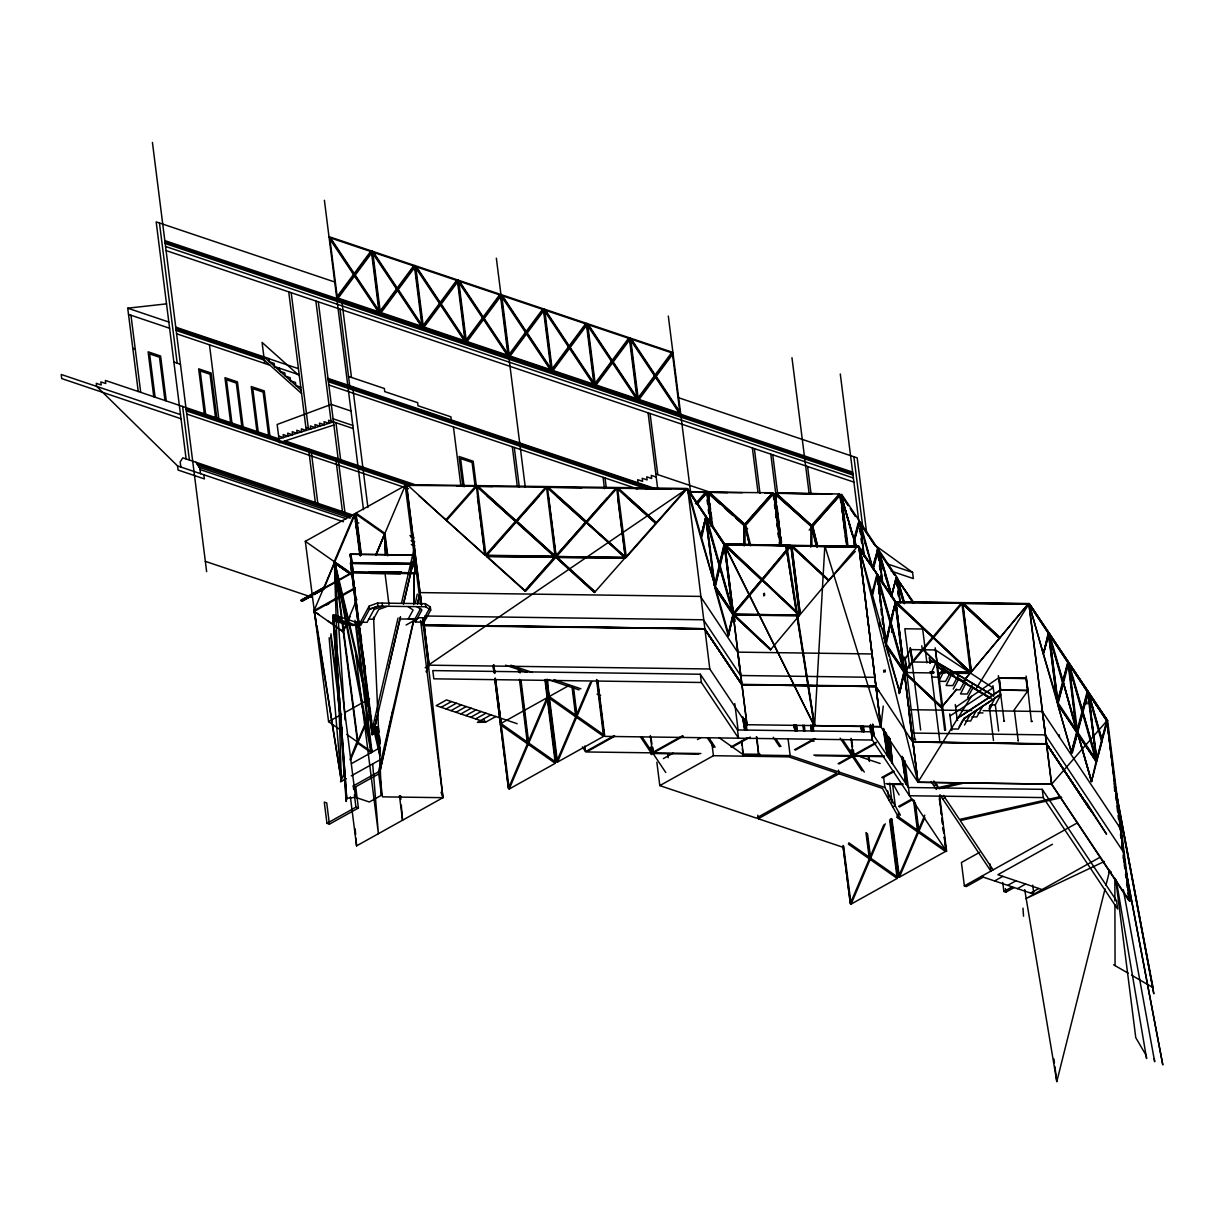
<?xml version="1.0" encoding="UTF-8"?>
<svg xmlns="http://www.w3.org/2000/svg" width="1224" height="1224" viewBox="0 0 1224 1224"><rect width="100%" height="100%" fill="white"/><g stroke="black" fill="none" stroke-linecap="round" stroke-linejoin="round"><path stroke-width="1.5" d="M414.186 603.279L414.263 572.679M414.278 566.942L414.324 547.832L401.472 603.279M1127.885 893.015L1128.834 900.589L1051.538 784.14L917.939 782.212L895.356 601.734L859.034 546.715L880.898 726.872L859.003 546.669L858.116 546.302L895.846 601.902L917.893 782.32L1051.661 784.14L1106.986 720.737L1028.956 603.876L895.846 601.902M413.727 604.641L414.064 572.449M414.125 566.758L414.324 547.832M858.101 546.638L859.156 547.878L858.146 545.965L859.156 547.878L858.177 546.011L859.08 547.25L724.379 544.236L746.961 724.715L814.603 725.618L786.772 545.353L724.409 544.19M881.02 726.857L814.633 725.618L824.838 545.873L858.789 546.348L880.852 726.811M880.898 726.872L883.254 706.064M891.638 632.334L892.066 628.539M894.637 605.865L895.065 602.07L876.919 575.02M392.904 709.966L379.945 771.61L414.186 618.686M415.288 603.478L417.246 594.145M400.539 616.85L373.198 733.926L350.217 554.197L372.325 734.125L373.198 733.926L377.359 715.443M410.162 569.42L411.815 562.015M417.537 603.769L420.031 592.584L700.465 596.409L737.628 652.132L740.581 675.51L874.364 677.331M398.045 618.059L372.769 727.117L373.55 733.298M403.538 603.922L415.104 554.013L403.446 604.09M350.844 623.353L347.616 625.143L333.173 620.277L346.163 801.475L345.78 798.385L355.541 797.344L369.327 801.995L381.429 795.248L378.476 771.87L414.033 618.457M417.461 603.677L420.031 592.584L421.393 603.371M700.679 537.183L706.064 516.543L687.352 489.661L700.679 537.183L706.064 516.543M714.877 585.363L701.582 537.902L706.294 517.446L714.877 585.363L700.924 538.055L705.636 517.599L706.615 517.37L724.639 544.405L719.253 565.044L705.942 517.523M714.464 585.883L719.177 565.427L705.881 517.966L714.464 585.883L705.636 517.599M719.253 565.044L723.981 544.558L687.23 488.468L406.552 484.643L421.607 604.962M714.694 586.786L720.079 566.146L715.351 586.633L733.39 613.668L715.351 586.633M733.467 613.224L719.498 565.916L724.883 545.307L733.36 613.561L724.96 545.338L761.665 579.717L733.36 613.561M715.122 585.73L719.834 565.274L706.615 517.37M733.39 613.668L720.171 565.763L724.883 545.307M728.112 635.134L732.839 614.647L714.801 587.612L733.497 614.494L728.112 635.134L714.801 587.612M872.329 593.686L873.186 589.968M871.656 594.68L877.042 574.041L858.33 547.159L860.457 550.341M885.855 642.845L872.559 595.399L877.271 574.943L885.855 642.845L883.651 637.52M879.934 586.418L890.154 622.909L885.442 643.365L890.812 622.771L876.858 575.464L878.909 582.762M890.674 620.675L895.631 601.902L877.593 574.867L876.614 575.096M887.385 636.832L889.97 625.648M890.904 621.547L893.918 608.527M890.246 622.542L895.631 601.902M886.727 645.859L904.368 671.165L895.937 602.835L932.627 637.23L904.352 671.058L886.344 644.13L890.399 623.781M891.057 623.643L904.368 671.165L891.149 623.261L895.203 602.958M899.089 692.631L903.817 672.144L885.778 645.094L904.475 671.991L899.762 692.478L889.879 659.721M373.198 733.926L377.528 715.382M388.329 669.008L400.416 617.08M955.883 706.248L955.944 707.059L998.218 678.157M957.336 717.754L957.489 718.442M1024.702 889.664L1056.802 1081.588L1105.058 888.899M1105.991 885.197L1109.709 870.371M858.192 523.015L853.862 539.631L840.98 494.481L847.574 547.388M841.638 494.328L859.37 520.904L854.23 540.916L859.722 522.22L864.037 556.369M872.804 568.762L877.945 548.75L860.212 522.174L859.064 522.373M873.477 568.625L878.296 550.066L882.55 583.756M878.786 550.02L891.684 595.17L896.519 576.596L878.786 550.02L877.639 550.219M896.519 576.596L891.378 596.608L896.213 578.065M895.356 601.734L1029.139 603.554L1048.891 632.946L1043.72 652.774L1048.234 633.083L1030.348 606.293M1043.307 653.784L1049.136 633.818L1057.72 701.796L1043.307 653.784L1048.463 633.971L1049.458 633.787L1068.384 662.169L1062.554 682.151L1067.726 662.322L1049.84 635.516M1057.306 702.316L1048.723 634.338L1063.136 682.349L1057.306 702.316L1062.463 682.502L1048.8 633.94M1068.215 663.561L1082.628 711.588L1077.472 731.401L1076.477 731.585L1057.551 703.203L1063.381 683.221L1077.135 731.432M1063.274 681.217L1067.971 663.194L1068.95 663.01L1087.891 691.392L1082.062 711.374L1087.218 691.545L1068.292 663.163L1081.97 711.725L1076.799 731.554M1095.587 755.116L1088.381 692.646L1102.12 740.811L1096.964 760.624L1095.97 760.808L1077.043 732.426L1082.873 712.444L1096.643 760.655L1058.209 703.05L1063.381 683.221M1077.212 731.034L1063.472 682.854L1068.629 663.041L1076.554 731.172M1071.413 752.24L1076.584 732.396L1057.643 704.029L1077.242 732.258L1071.413 752.24L1057.643 704.029M1095.97 760.808L1082.307 712.246L1088.121 692.279L1096.719 760.257L1087.463 692.417M1072.316 752.944L1077.487 733.13L1071.658 753.097L1029.292 604.717L1043.062 652.928M1082.873 712.444L1077.701 732.273L1076.584 732.396M1096.719 760.257L1082.965 712.093L1088.121 692.279M1078.191 734.828L1096.077 761.634L1091.579 781.31L1096.735 761.481L1077.151 733.253M1096.306 760.777L1101.462 740.964L1087.784 692.386L1107.383 720.615L1101.554 740.612L1106.726 720.768L1087.784 692.386M1096.306 761.649L1107.613 720.63L1130.226 901.063M992.205 704.779L989.558 709.629L989.635 705.774M1031.388 721.456L1032.306 721.364L1031.388 721.456L1028.022 691.116M944.699 730.376L936.329 662.016L931.296 672.756M950.375 715.734L992.97 687.873L935.442 649.944L937.049 662.643L993.766 696.012M325.462 585.041L334.382 562.841L347.754 572.082M375.998 555.436L384.535 534.215L355.664 513.942L360.912 555.482M376.059 554.732L384.535 534.215L387.197 554.87M350.339 760.318L357.637 743.182L334.228 561.632L354.532 513.881L305.327 541.329L328.583 721.655L342.276 731.279M352.94 575.77L334.382 562.841L314.078 610.592L341.389 781.371L338.589 693.962M360.361 555.62L355.021 514.294L334.749 562L342.016 618.349M350.095 616.544L343.087 631.722L346.713 623.2M348.151 619.788L356.857 599.316M375.845 554.656L384.535 534.215L385.912 555.13M387.809 555.91L384.902 533.358L405.205 485.607L356 513.07L361.325 554.396M344.617 772.222L340.517 781.861L346.315 778.632M350.095 759.339L356.628 742.647M370.535 711.266L357.485 741.958L346.836 734.476M356.108 621.761L372.004 752.163L357.989 742.325L370.306 713.363M426.289 671.058L428.461 665.948L422.647 620.859M426.212 672.007L429.134 665.122L423.259 618.12M494.787 679.32L508.45 788.424L527.437 743.779L519.481 679.351M544.971 679.963L555.283 763.317L509.199 789.036L528.217 744.314L520.246 679.901M545.705 680.544L555.788 762.017L528.753 743.044L547.755 698.384L545.399 679.442M546.608 680.789L556.752 761.481L575.739 716.82L571.99 686.511M590.182 682.87L576.29 715.55L549.224 696.533L568.976 685.517M596.562 679.534L603.585 736.374L557.501 762.093L576.519 717.371L572.771 687.047M597.297 680.116L604.09 735.073L577.07 716.086L591.666 681.737M843.091 847.161L850.359 903.511L869.346 858.865L865.949 832.565M883.789 824.899L869.881 857.58L848.829 842.801M889.68 820.187L897.192 878.419L851.093 904.123L870.111 859.401L866.73 833.116M890.368 819.086L897.697 877.103L870.662 858.131L885.273 823.783M891.393 820.218L898.661 876.568L917.648 831.922L913.532 799.976M924.778 815.153L918.184 830.637L897.131 815.857M945.005 847.712L945.494 851.46L899.395 877.18L918.428 832.458L914.297 800.527M945.999 850.16L944.301 837.017L945.999 850.16L918.964 831.188L924.809 817.448M1106.863 720.997L1029.139 603.554L1107.613 720.63L1029.965 604.564M936.253 662.215L922.835 649.485M742.111 684.354L742.218 683.65M971.428 696.288L917.939 782.212L880.683 726.551L824.838 545.873M351.625 563.04L350.737 563.239L414.645 563.897L415.594 573.597L413.712 556.476M351.946 562.749L350.936 554.181L413.085 555.038L350.89 554.288L351.946 562.749L414.156 563.484L352.007 562.642M352.053 563.56L353.124 572.021L415.318 572.756L414.248 564.31L352.053 563.56L353.124 572.021M351.9 572.526L352.787 572.327M353.231 572.847L415.364 573.689M407.454 485.377L475.753 485.989L456.659 486.05M369.158 606.11L360.392 622.236L360.774 625.326L369.541 609.2L369.158 606.11L377.558 603.034L425.355 603.692L430.312 606.936L430.71 610.042L426.472 617.829L419.159 617.737L406.108 625.005M374.116 609.368L367.078 622.327L362.09 622.266M373.504 619.069L378.69 609.521L387.09 606.446M418.822 495.598L445.811 519.879L407.623 485.071M446.5 520.491L484.826 554.946L446.5 520.491L476.243 486.953M477.131 486.968L515.457 521.424L487.06 495.904M545.751 487.274L477.62 486.341L492.767 486.54M420.704 608.42L414.982 618.946L415.38 622.037L422.066 622.129L430.312 606.936M415.38 622.037L421.913 610.011L416.94 606.767M878.801 690.872L875.726 686.496L741.866 684.721L704.55 628.754L422.418 624.898L426.472 617.829M477.299 486.662L485.897 554.64M486.372 555.604L516.314 521.73L554.503 556.538L486.372 555.604L516.314 521.73M486.479 556.43L554.778 557.042L524.836 590.917L486.479 556.43L554.61 557.348M488.988 496.562L515.993 520.827L477.788 486.02M516.666 521.439L546.577 487.596L554.992 555.895L516.666 521.439L538.973 496.301M547.296 487.932L585.791 522.067L555.895 555.91L548.49 497.372M615.917 488.223L547.801 487.29L581.859 487.764M524.836 590.917L554.778 557.042M525.693 591.207L555.268 558.006M554.992 555.895L516.849 521.133M555.895 555.91L585.791 522.067M556.538 556.553L624.668 557.486L556.538 556.553L586.48 522.679L624.852 557.165M556.645 557.379L624.944 557.991L556.645 557.379L595.017 591.865L624.944 557.991M559.154 497.51L586.158 521.791L616.1 487.917M586.48 522.679L624.668 557.486M586.847 522.403L625.173 556.859L586.847 522.403L616.743 488.56L625.342 556.538M617.462 488.881L655.789 523.337L627.407 497.816M617.967 488.254L686.098 489.187M564.601 626.734L423.565 625.495L704.764 628.952L741.821 684.736L875.634 686.557M595.017 591.865L556.813 557.073M617.646 488.575L626.229 556.553M629.335 498.474L656.324 522.74L618.135 487.932M688.944 491.62L705.835 491.849L688.775 491.941M711.067 526.504L706.814 492.813L697.787 503.125M712.001 524.974L708.145 492.844L744.008 525.096L744.1 545.965M708.711 492.201L772.681 492.767L744.636 524.515L708.711 492.201L742.494 492.675M725.251 544.986L790.337 545.522L762.001 579.426L725.251 544.986L790.169 545.843M743.932 544.359L744.008 525.096M744.636 524.515L772.681 492.767M749.394 544.741L745.049 526.014L749.547 544.451M780.285 546.134L773.66 493.731L774.195 499.667M781.218 544.603L775.006 493.746L810.869 525.999L810.793 547.159M839.542 493.67L811.497 525.417L775.572 493.119L839.358 493.991M733.987 614.249L798.92 615.106L733.987 614.249L762.338 580.344L799.088 614.785M734.094 615.075L799.196 615.611L734.094 615.075L770.86 649.5L734.262 614.754M762.001 579.426L790.337 545.522M762.338 580.344L798.92 615.106M762.674 580.054L799.379 614.433L762.674 580.054L790.964 546.21L799.547 614.111M790.964 546.21L799.379 614.433M791.683 546.547L828.556 580.604L791.683 546.547L800.266 614.448L791.867 546.225M792.142 545.873L828.908 580.314L792.142 545.873L859.08 547.25L825.603 546.317M810.869 525.999L774.838 494.068M811.497 525.417L775.741 492.798M809.186 530.099L811.894 526.917L816.852 547.204M817.601 546.684L812.522 526.335L840.521 494.649L846.993 545.858M812.522 526.335L840.521 494.649M770.508 649.806L733.819 615.427L770.508 649.806L857.075 546.73M896.228 602.483L961.314 603.049L896.228 602.483L932.979 636.924L961.314 603.049M905.255 659.201L910.365 649.806M905.148 671.425L933.3 637.857L970.051 672.313L950.788 672.359M905.071 672.557L941.837 707.013L905.071 672.557L933.713 672.955M880.745 726.551L814.633 725.618M932.627 637.23L895.769 603.141M932.979 636.924L896.396 602.162M933.3 637.857L969.882 672.619M933.652 637.551L970.341 671.961L933.652 637.551L961.942 603.738L970.341 671.961M962.661 604.059L999.518 638.132L971.229 671.961L962.661 604.059L999.35 638.454M963.12 603.386L1028.191 603.952L999.87 637.842L963.12 603.386L1028.022 604.274M943.842 667.126L938.38 677.178L931.694 677.086M951.048 671.349L945.586 681.386L938.9 681.294L944.255 670.4M1106.465 833.957L1046.642 744.1L912.798 742.019L1046.627 743.733L1089.299 808.467M913.089 741.851L909.294 737.016M920.647 729.994L910.228 647.741L912.569 662.597M958.254 675.556L952.792 685.608L946.106 685.517L951.461 674.654M953.236 689.112L958.683 678.907M965.461 679.779L959.999 689.816L957.336 689.785M963.869 680.743L970.158 673.139L949.166 672.848M971.229 671.961L999.518 638.132M972.667 683.986L967.205 694.039L960.519 693.947L965.889 683.145M999.87 637.842L1028.191 603.952M967.649 697.542L973.111 687.49M951.905 728.464L951.706 728.54M957.03 718.335L1000.176 690.122L998.356 675.694M957.107 718.962L955.271 704.519M959.172 726.781L962.798 720.094M951.844 730.422L951.66 728.968L958.346 729.06L963.671 719.253M964.512 725.036L969.836 715.229M976.002 711.19L970.663 720.997L965.659 720.936M982.168 707.166L976.829 716.973L971.825 716.897M989.16 708.91L994.5 699.103M1000.13 690.948L1000.574 694.452M998.631 731.049L995.326 704.871L1000.651 695.064L1000.054 690.321M993.475 740.551L989.757 710.042M912.859 741.912L1046.673 744.054L1089.314 808.666M369.633 572.587L384.657 572.832M370.26 573.429L383.892 573.765M385.988 572.863L401.013 573.107M386.616 573.704L400.309 573.934M976.415 688.194L1028.956 603.876L1051.661 784.14L1129.599 900.971L1106.94 720.752L1115.232 789.648L1153.819 993.811L1114.605 783.268L1114.62 790.872M1018.093 740.903L1018.322 740.489M1014.421 709.568L1027.946 690.718L1026.217 677.928M336.784 298.472L371.974 251.119L422.77 327.42L457.96 280.051L508.756 356.368L543.93 308.999L594.742 385.315L629.916 337.946L680.728 414.263M379.777 312.946L414.967 265.577L465.763 341.894L500.953 294.525L551.749 370.841L586.923 323.473L637.735 399.789L672.909 352.42L328.981 236.645L379.777 312.946L371.974 251.119M936.039 662.291L912.492 661.97M923.08 649.714L936.238 662.475M912.92 661.985L912.048 662.169M733.543 613.239L761.665 579.717M742.081 684.415L704.642 629.059M942.006 706.692L956.694 689.188M964.038 680.422L970.158 673.139M941.837 707.013L956.525 689.495M445.811 519.879L475.753 485.989M485.714 554.962L515.625 521.118M515.993 520.827L545.919 486.953M586.158 521.791L607.242 498.015M626.061 556.874L655.972 523.031M656.324 522.74L686.266 488.866M912.477 741.606L875.68 686.19L741.897 684.369L704.55 628.754L424.453 625.127L423.213 617.753L429.119 665.168L709.798 668.993L746.961 724.715L724.424 544.512L814.189 725.618L785.839 545.353L724.761 544.252M625.739 557.914L687.062 488.789L724.226 544.512M695.416 503.722L705.835 491.849M696.701 504.227L706.814 492.813M773.66 493.731L745.661 525.433L750.74 545.782M828.908 580.314L855.301 551.381M910.886 650.036L910.886 649.225L912.4 662.719M1000.253 694.238L963.793 719.039M687.062 488.789L428.645 664.953M957.596 718.259L999.916 690.581M963.716 718.549L1000.329 694.849M1046.673 744.054L1042.358 711.496L983.117 710.685M301.043 600.448L324.727 587.245M351.793 573.169L325.752 587.704M355.082 587.719L314.078 610.592L316.343 622.006M343.087 631.722L314.185 611.419L355.19 588.545M326.15 605.176L329.44 603.356M359.198 625.311L358.066 625.938L357.668 622.848L352.833 625.541L333.464 619.023L333.066 615.932L341.878 618.9M328.583 721.655L341.695 714.342M344.984 712.506L369.587 698.782M425.172 667.769L428.461 665.948M441.13 707.319L451.442 701.566M446.056 708.971L456.368 703.234M351.441 763.638L379.914 747.757M450.998 710.639L461.295 704.886M455.925 712.292L466.222 706.554M460.851 713.959L471.163 708.206M351.227 775.894L380.756 759.416M465.778 715.612L476.09 709.874M470.72 717.279L481.017 711.527M353.705 789.48L353.262 785.946L378.476 771.87M475.646 718.932L485.959 713.194M353.262 785.946L355.725 786.772L379.547 773.476L382.5 796.855L442.966 797.681L423.198 617.86M490.885 714.847L477.437 722.344L485.515 722.252L495.812 716.514M500.907 723.491L547.006 697.772L527.988 742.494L500.907 723.491L495.292 678.019M358.403 808.008L329.424 824.165L326.732 802.944L324.268 802.102L326.961 823.339L355.939 807.167L358.403 808.008L355.725 786.772M350.385 796.87L356.567 845.876L442.966 797.681L420.582 620.522M582.379 746.885L585.546 751.628L613.867 735.838M614.846 736.159L586.541 751.964L651.107 752.837L650.388 747.176M641.881 736.71L652.438 752.546L682.411 735.808M652.713 747.206L653.432 752.867L683.405 736.144M663.362 758.605L673.108 753.173M697.481 739.571L700.74 737.766M659.812 785.609L713.439 755.698L788.761 756.86L836.956 773.078L756.294 818.091L659.812 785.609L656.86 762.231M730.988 746.946L747.635 737.659M731.967 747.283L750.297 737.062M794.544 749.715L814.526 738.562M795.524 750.052L815.521 738.898M838.103 763.638L851.43 756.202L815.352 755.713M842.556 739.449L853.113 755.269L876.415 742.264M839.098 763.975L852.424 756.539L851.95 752.76M853.373 749.945L854.092 755.606L875.741 743.534M757.809 815.153L758.253 818.749L838.93 773.752L882.397 788.378L899.043 818.122M881.678 777.561L893.336 771.059M882.672 777.898L894.331 771.395M898.6 806.356L911.926 798.92M899.349 807.044L912.523 799.685M979.644 852.348L961.421 862.522L964.374 885.901L966.348 886.559L983.255 877.134M964.374 885.901L1077.548 822.758M1052.441 844.269L997.881 874.701L1042.098 889.588M994.592 880.943L1002.808 876.369M1007.75 885.365L1015.951 880.79M1002.762 882.504L1003.894 891.485L1012.187 886.865M1003.894 891.485L1005.868 892.158L1014.161 887.538M1017.45 888.639L1025.651 884.049M1030.593 893.061L1038.809 888.486M1100.376 857.075L1025.834 898.661L1104.415 861.451M369.541 609.2L377.941 606.125L425.738 606.783L430.71 610.042M369.495 609.292L378.139 606.125M374.07 609.46L382.714 606.293M937.936 666.575L936.559 662.306M333.892 425.003L279.47 442.721L277.16 424.468L331.276 404.394L351.013 411.034M333.494 421.913L278.98 438.896L105.371 380.45L105.769 383.54L100.827 381.888L101.225 384.979L96.283 383.311L96.681 386.401L177.556 465.931L343.409 521.761M854.933 545.69L854.383 540.014L840.857 495.077L848.064 520.322M872.299 568.013L859.432 522.923L861.497 530.145M854.383 540.014L854.291 545.827M877.945 548.75L872.437 567.477L860.212 522.174M879.184 560.133L878.679 550.616L891.546 595.706L884.692 574.209M877.042 574.041L862.583 553.523M896.779 578.309L914.053 602.881M897.529 586.112L897.253 578.462L904.459 603.707M1063.472 682.854L1076.477 731.585M933.728 785.426L936.391 784.829M960.381 782.61L938.242 787.613L933.79 780.927M938.992 788.73L964.803 782.886M942.511 798.614L945.173 798.017M1060.933 796.518L959.494 819.468L943.444 795.416M1061.682 797.62L960.243 820.585L993.108 869.866M1086.331 802.347L1106.511 834.263M891.638 799.532L888.869 799.93L887.737 790.949M892.571 806.57L895.341 806.157L892.617 784.584M138.251 391.512L127.724 308.188L166.525 303.858M929.444 657.487L930.194 662.903M368.531 619.222L374.116 619.191M400.126 619.038L414.982 618.946L408.311 618.839L413.115 609.996L408.158 606.737M634.996 488.483L670.951 488.973M765 492.981L772.512 493.073M775.572 493.119L831.861 493.884M688.699 492.14L706.126 492.385M727.591 492.675L708.451 492.415L709.4 499.958M764.878 493.18L773.017 493.287L773.736 498.948M816.806 493.884L775.343 493.318L776.536 502.758M839.19 494.19L840.857 501.748M486.54 555.283L554.671 556.216M415.823 573.184L352.267 572.312L301.272 600.693L312.151 594.619M424.896 615.993L703.418 619.788L740.581 675.51M910.931 649.607L934.555 649.929M737.628 652.132L871.411 653.953M937.477 666.101L937.247 667.019L989.834 698.001M929.965 671.762L933.79 671.808M941.424 671.915L945.234 671.976M950.971 672.053L970.051 672.313M941.241 672.236L945.066 672.282M930.072 672.588L933.881 672.634M939.619 672.71L943.429 672.772M939.435 673.032L945.173 673.108M948.983 673.169L969.989 673.445M999.059 677.759L1025.941 678.127M700.342 674.24L432.776 670.584L433.832 678.83L701.383 682.487L738.546 738.21L737.506 729.963L700.342 674.24L701.383 682.487M1025.987 678.54L998.968 678.188L998.998 677.346L1000.696 690.734M1000.62 690.122L1027.502 690.489L1000.696 689.969L999.166 677.897L1025.972 678.417M987.646 702.913L988.38 702.423M990.308 704.81L995.326 704.871M981.48 706.937L982.214 706.462M908.575 709.675L971.642 710.532M975.314 710.976L976.048 710.486M977.991 712.873L982.994 712.934M969.148 715L969.882 714.525M956.831 720.385L957.734 720.401M1003.634 721.028L1004.521 721.043M737.506 729.963L871.289 731.784L908.468 787.506L909.509 795.753L1043.276 797.574L1117.634 909.019L1116.579 900.772L1042.236 789.327L908.468 787.506M939.604 795.753L946.672 851.476L872.329 740.03L604.778 736.374L597.74 680.728M912.798 742.019L915.751 741.958M653.432 752.867L700.908 753.525M743.106 754.091L760.196 754.321M813.792 755.055L851.782 755.575L851.062 749.914M854.092 755.606L884.478 756.019M652.361 747.833L653.081 753.51L698.659 754.122M742.769 754.734L759.859 754.963M853.036 750.572L853.755 756.233L884.141 756.662M885.977 783.651L903.067 783.88M887.522 784.309L902.731 784.508M858.789 546.348L724.379 544.236L849.257 546.868M900.39 815.184L884.906 787.491L790.169 755.606L743.58 754.887L718.886 737.537M368.883 571.96L401.594 572.511M368.761 572.174L401.487 572.71M875.696 686.557L741.943 684.675L704.55 628.754L564.386 626.734M378.43 727.469L372.769 727.117L378.124 728.923M334.703 281.994L156.167 221.881L186.109 458.939M678.647 397.769L857.183 457.868L866.592 532.379M164.827 240.593L852.7 472.143M165.011 242.061L852.883 473.612M165.194 243.53L853.067 475.08M165.561 246.468L853.434 478.018M166.082 250.583L853.954 482.134M655.819 473.963L711.374 492.66M656.202 477.054L651.275 475.402L651.673 478.492L646.731 476.825L647.129 479.915L642.202 478.263L642.585 481.353L637.658 479.686L638.041 482.776M348.534 376.441L384.367 388.513L384.749 391.603L417.629 402.665L418.011 405.756L450.891 416.818L451.289 419.909M127.724 308.188L168.82 322.034M887.645 564.004L912.569 572.388L913.349 578.569L891.225 571.134M175.766 327.175L268.821 358.494L269.249 361.799L274.176 363.452L274.589 366.756M328.001 378.415L655.972 488.82M268.852 358.709L298.442 368.669M175.858 327.986L264.002 357.668M328.108 379.241L654.503 489.11M175.965 328.812L264.109 358.479M328.216 380.067L651.015 488.728M128.505 314.415L169.6 328.246M176.18 330.465L264.308 360.131L301.578 393.516M328.415 381.72L647.634 489.172M274.558 366.542L299.222 374.85M176.593 333.769L269.969 365.196M328.843 385.009L637.322 488.85M300.783 387.212L295.856 385.56L295.458 382.469L290.532 380.802L290.134 377.711L285.207 376.059L284.825 372.953L279.883 371.3L279.5 368.21M132.773 348.228L135.237 349.054M173.869 362.059L180.448 364.278M333.112 418.822L352.833 425.462M353.216 428.553L328.567 420.245L328.95 423.32M328.935 423.336L324.023 421.683L324.421 424.774L319.479 423.122L319.877 426.212L314.95 424.544L315.333 427.635L310.406 425.983L310.789 429.073L305.862 427.406M278.613 436.004L283.555 437.657L283.157 434.566L288.084 436.234L287.701 433.143L292.628 434.795L292.245 431.705L297.172 433.373L296.774 430.282L301.716 431.934L301.318 428.844L306.26 430.496L288.742 291.878M285.008 440.915L416.359 485.132M186.125 409.183L411.509 485.056M186.323 410.805L408.127 485.469M186.737 414.049L408.541 488.713M180.509 414.63L61.2 374.468L61.72 378.583L181.03 418.746M356.429 516.283L182.82 457.837L180.188 461.876L180.831 467.033M197.003 463.896L351.625 515.947M409.964 535.577L413.59 536.801M197.783 465.135L351.135 516.758M410.606 536.785L414.217 537.994M199.13 467.277L350.263 518.15M200.048 469.557L346.224 518.762M355.251 521.807L358.862 523.015M411.065 540.595L414.676 541.804M411.325 544.619L414.951 545.843M810.441 740.046L814.021 741.254M860.503 756.891L880.163 763.516M323.993 588.025L313.115 594.084M205.341 561.357L312.151 597.312M510.852 665.213L532.409 672.466M553.967 679.718L580.91 688.791M597.082 694.238L600.678 695.446M505.573 665.168L527.1 672.404M548.612 679.657L579.105 689.908M333.356 614.662L346.744 798.951L333.356 614.662L357.668 622.848M333.739 617.753L358.066 625.938M981.281 876.461L1033.882 894.163L1032.75 885.181M517.186 723.705L446.5 699.914L436.203 705.651L485.515 722.252L483.449 719.008M758.253 818.749L843.581 847.467M1023.524 916.21L1022.989 908.147M326.961 823.339L329.424 824.165M1113.611 964.772L1128.283 973.279M1131.573 975.191L1153.039 987.63L1114.452 783.467L1115.232 789.648M937.232 662.352L993.72 695.676M991.44 698.216L937.966 667.049M930.102 659.69L954.108 675.235M957.306 677.3L966.914 683.528M970.112 685.593L974.916 688.699M978.114 690.78L981.311 692.845M984.509 694.926L987.722 696.991M348.58 571.547L334.749 562L372.004 752.163M896.626 817.158L917.648 831.922M918.428 832.458L945.494 851.46M848.324 844.101L869.346 858.865M870.111 859.401L897.192 878.419M548.719 697.848L575.739 716.82M576.519 717.371L603.585 736.374M500.417 724.792L527.437 743.779M528.217 744.314L555.283 763.317M356 513.07L384.902 533.358M305.327 541.329L334.228 561.632M352.971 574.806L334.749 562L370.138 710.624M337.61 663.561L334.382 562.841L352.634 575.663M316.19 612.658L319.235 614.785M328.369 621.195L331.413 623.337M334.443 625.479L343.577 631.89M357.637 743.182L371.132 752.653L355.006 620.354M875.053 545.261L912.569 572.388M299.345 375.783L262.074 342.414L264.736 363.436M263.894 356.842L301.165 390.211M547.969 486.984L586.327 521.47M557.241 496.868L585.623 522.388M516.146 522.036L554.503 556.538M486.647 556.109L525.019 590.595M708.895 491.895L744.819 524.193M707.977 493.15L720.401 504.319M724.532 508.037L732.809 515.488M735.563 517.966L743.84 525.402M744.865 526.335L747.635 528.814M963.288 603.08L1000.039 637.52M725.419 544.665L762.169 579.105M724.792 545.659L761.481 580.038M994.163 694.345L992.909 685.7M1091.686 811.68L1072.591 783.023M1028.849 603.906L1051.538 784.14M1042.358 711.496L1120.281 828.296L1123.234 851.674L1045.311 734.874L911.528 733.054L908.805 711.481M843.061 497.602L848.278 505.42M850.359 508.557L855.576 516.36M860.656 526.213L859.554 522.327L867.893 534.827M869.973 537.963L875.191 545.766L859.477 522.388M878.128 550.173L894.805 575.173M896.702 578.019L913.379 603.019M848.309 505.65L841.056 494.771M850.374 508.756L855.561 516.513M877.241 549.025L877.899 553.064M894.79 575.311L878.205 550.463L883.835 570.2M913.364 603.157L896.656 578.111L897.605 585.669M931.127 781.539L936.406 789.449M939.91 794.713L990.874 871.106L989.971 863.914M709.231 495.873L707.12 492.706L711.175 524.805M853.755 756.233L864.297 772.069M840.169 738.179L851.782 755.575M852.424 756.539L861.926 770.783M775.664 738.546L780.943 746.456M773.277 737.261L779.611 746.747M708.773 737.628L715.107 747.13M707.441 737.934L713.776 747.42M653.081 753.51L665.749 772.482M640.55 737.016L651.107 752.837M195.978 462.259L199.91 468.517L200.568 473.673M893.229 784.293L899.12 794.82M814.189 725.618L724.088 544.588L724.868 544.405L687.689 488.682L709.798 668.993M441.038 792.28L442.966 797.681M1088.457 692.249L1102.212 740.459M1068.95 663.01L1082.72 711.236M1049.458 633.787L1063.228 681.998M1077.809 733.1L1091.579 781.31M897.36 577.866L904.582 603.157M898.324 583.695L899.854 589.081M900.879 592.661L903.955 603.432M896.58 578.615L903.281 602.055M884.86 573.796L886.406 579.182M887.431 582.762L891.011 595.323M878.006 550.769L881.096 561.587M882.121 565.197L883.667 570.614M867.311 549.53L868.336 553.126M869.881 558.511L870.907 562.091M864.572 540.962L865.613 544.573M841.576 496.577L850.787 528.875M849.089 523.933L852.179 534.75M914.864 738.929L915.69 739.877L914.833 739.877L904.873 657.365M877.593 574.867L890.904 622.389M890.904 625.617L903.71 671.318M858.682 546.179L872.314 594.527M886.436 644.956L899.762 692.478M873.431 601.03L874.456 604.671M879.566 622.924L880.591 626.581M885.778 645.094L888.854 656.064M719.421 566.299L732.732 613.821M688.026 489.508L701.337 537.03M715.459 587.459L728.785 634.981M856.356 546.195L854.888 540.779L855.76 546.409M856.219 546.745L854.092 541.452L854.673 547.113M859.034 546.715L917.939 782.212L895.739 601.734M812.69 526.029L817.754 546.409M795.569 725.205L796.946 730.774L796.457 725.113L796.946 730.774M811.726 527.238L816.255 545.659M861.971 731.661L860.625 726.123L861.971 731.661L861.512 725.97M795.126 730.743L793.764 725.22L795.126 730.743L794.651 725.052M374.116 727.347L379.868 751.49M345.061 720.018L334.382 562.841L347.937 620.338M348.825 624.041L371.56 720.477M373.748 729.749L379.884 755.713M334.382 562.841L371.132 752.653M1123.387 857.504L1162.8 1064.926L1124.168 861.161M1123.357 889.756L1154.676 1061.759L1154.278 1058.668M813.455 730.988L812.491 725.358L813.455 730.988L813.409 725.266M745.003 720.691L746.609 730.085L746.548 722.451M1116.257 880.133L1146.597 1058.561L1146.199 1055.471L1135.765 1037.661L1115.829 880.178M358.709 623.429L361.585 640.366M376.227 726.934L380.037 749.516M357.515 622.037L364.201 661.557M364.844 665.321L365.471 669.084M375.34 727.423L380.113 755.652M810.701 725.312L811.634 730.973L811.604 725.281M810.701 725.312L811.634 730.973M785.839 545.353L814.603 725.618M316.924 625.755L341.389 781.371L329.134 637.765M902.103 756.264L906.403 784.416L903.281 757.855M901.889 757.304L905.898 783.651L903.052 759.186M883.529 728.418L887.828 756.57L884.921 731.906L887.828 756.57M855.607 546.944L854.75 541.299L855.316 546.96M883.315 729.473L887.324 755.805L884.478 731.34M888.808 736.986L892.418 763.439L890.001 738.913M872.544 726.153L873.844 735.593L872.727 724.287L873.844 735.593M888.364 736.435L891.914 762.69L889.511 738.087L891.914 762.69M872.069 725.465L873.324 734.844L872.406 725.388M330.939 633.787L338.314 690.214M338.803 693.977L339.538 699.623M939.451 799.44L940.185 805.071M940.659 808.834L941.394 814.465M941.883 818.229L942.602 823.859L941.975 818.351M943.092 827.623L943.811 833.253L943.153 827.699M915.338 803.005L918.964 831.188M891.898 818.948L899.395 877.18M890.429 820.753L897.697 877.103M867.51 833.712L870.662 858.131M843.581 845.891L851.093 904.123M405.205 485.607L413.926 553.233M414.416 556.997L420.459 603.952M422.066 622.129L422.418 624.898M355.664 513.942L361.003 555.252M354.532 513.881L359.856 555.206M342.49 622.098L357.989 742.325M1114.406 786.389L1114.972 790.857M1115.691 796.533L1116.166 800.328M1116.885 806.004L1117.604 811.68M1118.078 815.459L1118.552 819.239M1119.272 824.915L1119.761 828.694M1120.465 834.37L1120.955 838.165M1121.903 845.723L1122.377 849.502M1123.096 855.178L1123.571 858.973M1124.29 864.649L1124.78 868.428M1125.483 874.104L1125.973 877.883M1126.692 883.56L1127.166 887.339M1088.381 692.646L1096.964 760.624M1086.897 701.75L1087.157 703.815M1085.459 702.285L1085.719 704.351M1093.261 813.822L1046.612 744.146L1089.1 807.488M1068.873 663.423L1077.472 731.401M1077.242 734.339L1077.503 736.389M1067.971 663.194L1076.309 729.29M1075.942 735.058L1076.202 737.123M1049.381 634.185L1057.964 702.178M1048.463 633.971L1057.062 701.949M1059.234 734.828L1059.494 736.894M1042.236 789.327L1043.276 797.574M1026.125 676.061L1027.946 690.489M1025.88 677.713L1027.579 691.101M1014.298 709.782L1018.215 740.704M1053.956 1058.974L1054.43 1062.738M1054.904 1066.517L1056.802 1081.588M1000.773 694.849L1004.078 721.043M1005.409 888.563L1005.868 892.158M962.829 603.738L971.412 671.655M963.701 718.427L963.961 720.492M949.748 713.929L951.584 728.356M935.197 647.817L945.616 730.269M929.399 657.701L929.965 663.316M931.219 672.129L939.695 740.367M926.92 662.888L922.651 629.014L904.811 628.769L909.814 668.289M921.779 645.782L922.361 650.357M939.374 797.757L941.501 814.603M937.278 784.921L937.722 788.516M897.253 578.462L900.329 602.805M896.871 577.912L899.946 602.239M898.324 591.33L898.799 595.109M898.232 591.712L898.707 595.461M896.687 581.798L897.207 586.587M897.865 591.161L898.401 596.027M904.995 657.15L905.209 658.849M905.301 659.568L906.831 671.578M895.861 602.805L903.771 670.859L895.433 604.84M878.679 550.616L882.688 582.44M904.903 760.639L908.254 787.2M879.98 565.35L880.377 569.497M881.081 575.096L881.877 580.467M877.868 552.085L878.817 559.582M879.521 565.182L879.995 568.931M880.943 576.412L881.418 580.161M878.373 556.843L878.863 560.623M879.566 566.284L880.041 570.063M880.76 575.724L881.234 579.487M877.516 575.311L886.1 643.227M877.103 577.346L877.807 584.521M878.526 588.668L879 593.961M879.704 599.622L880.439 603.753M880.898 609.047L881.617 614.708M882.091 618.487L882.81 624.133M883.284 627.912L884.003 633.573M884.722 637.719L885.197 642.998M885.074 669.803L885.334 671.854M883.636 670.324L883.896 672.389M853.893 456.766L862.996 528.737M898.355 812.721L898.814 816.316M860.089 522.786L864.404 556.92M886.941 735.241L890.047 759.905M886.329 732.793L889.68 759.354M860.441 529.946L860.916 533.725M861.635 539.386L862.109 543.165M862.828 548.826L863.303 552.605M860.135 528.538L860.61 532.287M861.558 539.769L862.033 543.517M862.736 549.132L863.211 552.881M840.291 373.963L859.309 525.203M859.799 528.982L860.472 533.603M860.992 538.422L861.665 542.966M862.369 548.566L862.889 553.523M889.619 783.192L892.128 802.975M891.332 818.55L898.661 876.568M883.544 776.704L884.906 787.491M841.515 494.94L848.14 547.342M870.524 724.47L872.329 740.03M870.432 726.107L872.176 740.03M869.759 726.077L870.478 731.768M840.352 494.955L846.962 547.357M841.576 507.409L842.296 513.086M842.77 516.849L843.489 522.526M843.963 526.289L844.682 531.95M845.157 535.73L845.876 541.391M868.994 757.671L869.468 761.45M868.351 756.707L868.826 760.486M851.598 739.25L852.562 746.808M850.955 738.286L853.113 755.269M807.595 466.543L811.114 494.282M791.959 357.699L809.141 493.609M838.486 770.156L838.93 773.752M843.03 845.493L850.359 903.511M772.757 454.808L777.714 494.037M770.783 454.15L775.97 495.23M777.011 506.537L777.959 514.08M778.433 517.859L779.153 523.52M779.627 527.299L780.346 532.96M780.82 536.739L781.539 542.4M775.006 493.746L781.478 544.971M804.245 725.189L804.964 730.881M774.012 493.624L780.453 544.588M802.898 725.174L803.617 730.866M774.67 503.401L775.389 509.016M775.863 512.764L776.567 518.379M777.271 523.994L777.745 527.743M778.464 533.358L778.938 537.091M774.455 504.609L774.93 508.388M775.649 514.049L776.123 517.828M776.842 523.49L777.317 527.269M778.036 532.93L778.51 536.709M779.214 542.37L779.703 546.149M754.351 448.611L760.012 493.44M752.378 447.938L757.993 492.4M788.118 739.418L790.169 755.606M764.403 593.196L764.663 595.262M763.592 593.931L763.852 595.996M756.891 737.139L758.895 756.401L756.386 736.619M734.859 619.237L735.119 621.302M734.048 619.971L734.308 622.022M724.21 545.46L732.793 613.362M741.759 740.505L743.305 756.157L742.402 748.966M741.484 741.775L741.943 745.37M709.874 503.737L710.593 509.398M711.067 513.177L711.787 518.838M712.261 522.617L712.735 526.397M708.145 492.844L712.46 526.978M734.767 703.571L738.103 729.963M707.594 500.616L708.053 504.364M708.773 509.98L709.247 513.728M709.951 519.343L710.425 523.076M707.089 499.928L707.564 503.707M708.283 509.368L708.757 513.147M709.476 518.808L709.951 522.587M668.319 316.067L690.581 492.247M711.848 743.106L713.439 755.698M650.066 413.513L657.793 474.621M648.093 412.84L657.778 489.416M629.916 337.946L637.735 399.789M667.692 753.969L668.166 757.748M651.168 738.409L651.887 744.07M650.296 735.548L652.438 752.546M651.749 753.8L651.856 754.627M650.77 753.479L650.877 754.29M617.768 498.321L625.173 556.859M586.923 323.473L594.742 385.315M605.038 477.987L606.232 487.443M603.065 477.329L604.488 488.682M597.236 680.789L604.09 735.073M543.93 308.999L551.749 370.841M584.827 745.967L585.546 751.628M547.465 487.611L556.063 555.589M496.347 258.188L525.31 487.382M547.22 679.244L547.694 683.023M546.868 679.886L549.025 696.869M545.552 680.177L547.694 697.175M547.755 698.384L555.788 762.017M514.294 447.448L519.313 487.183M512.321 446.775L517.339 486.509M457.96 280.051L465.763 341.894M484.995 554.625L473.198 461.249L459.061 456.476L462.856 486.448M477.437 496.409L484.826 554.946M475.187 486.923L472.097 462.442L460.591 458.572L464.156 486.8M493.67 664.663L494.618 672.221L493.654 664.754M495.812 681.661L496.286 685.425M497.005 691.101L497.479 694.865M498.199 700.526L498.673 704.305M499.392 709.966L500.111 715.627M500.585 719.406L501.06 723.185M453.446 426.962L460.851 485.622M414.967 265.577L422.77 327.42M425.355 603.692L425.738 606.783M406.46 484.979L421.5 604.916M413.483 556.905L414.186 562.474M413.299 556.721L414.094 563.591M384.948 572.756L389.002 604.855M382.133 603.202L382.515 606.293M341.726 300.14L351.487 377.436M352.665 386.723L367.919 507.516M377.558 603.034L377.941 606.125M340.027 309.137L349.697 385.728M324.391 200.292L363.467 509.628M399.452 795.722L402.543 820.218L401.319 805.132M355.021 514.294L360.269 555.834M356.092 526.029L356.444 528.783M335.957 422.739L340.624 459.643M318.332 301.838L344.923 512.397M350.217 554.197L352.558 572.74M351.104 563.04L372.693 733.926M315.868 301.012L331.031 421.087M335.697 457.975L342.46 511.571M355.786 654.656L378.4 833.697L372.677 763.868M333.173 620.277L355.541 797.344M291.205 292.704L308.326 428.247M311.034 449.682L317.812 503.278M354.379 794.789L355.939 807.167M308.57 448.856L315.348 502.452M337.763 696.991L340.853 721.487M341.572 727.148L342.047 730.912M346.071 797.13L346.453 800.221L333.066 615.932M269.923 435.836L264.246 390.9L251.241 386.524L256.933 431.46M268.607 435.392L263.145 392.108L252.771 388.62L258.233 431.904M243.117 426.824L237.441 381.873L224.956 377.68L230.632 422.617M241.801 426.38L236.339 383.081L226.471 379.761L231.948 423.06M209.472 344.831L218.79 418.623M216.816 417.965L211.14 373.029L198.655 368.822L204.332 413.758M215.5 417.522L210.038 374.238L200.17 370.918L205.647 414.202M203.857 474.79L204.377 478.905L178.077 470.047L177.556 465.931M152.419 142.412L206.642 571.669M159.457 222.998L177.159 363.161M182.621 406.46L189.399 460.056M166.265 400.952L160.589 356.016L148.104 351.808L153.78 396.744M164.965 400.508L159.487 357.224L149.619 353.904L155.096 397.188M130.968 315.257L140.714 392.338M1106.94 720.752L1129.599 900.971M573.551 687.674L577.07 716.086M547.113 679.488L557.501 762.093M546.669 680.009L556.752 761.481M519.619 669.146L520.093 672.94M521.026 680.513L528.753 743.044M518.838 668.534L519.313 672.389M518.073 667.983L518.532 671.777M493.961 665.887L494.894 673.46M495.598 679.152L509.199 789.036M493.211 665.275L494.159 672.848M494.863 678.54L508.45 788.424M493.15 666.055L493.853 671.747M903.174 757.886L906.403 784.416M330.709 635.684L340.961 720.355M902.731 757.335L905.898 783.651M884.156 729.489L887.324 755.805M889.924 738.944L892.418 763.439M872.375 725.388L873.324 734.844M378.537 728.54L378.92 732.334M379.302 736.129L380.083 743.733M379.363 736.159L380.128 743.748M377.65 727.224L380.021 751.842M400.539 795.692L400.845 799.471M355.174 828.893L355.633 834.554M355.954 838.333L356.567 845.876M373.58 617.187L381.429 795.248M338.038 676.857L338.467 690.168M384.535 534.215L385.178 555.191M811.894 526.917L811.879 546.287M745.049 526.014L745.034 545.369M1114.85 878.235L1114.911 901.032M1114.911 904.827L1115.064 965.614M1111.147 871.809A3.473 1.53 -7.2 0 1 1108.531 872.253M951.889 728.831L951.889 728.831M733.069 615.55L728.356 636.006L733.069 615.55M904.046 673.047L899.334 693.503L904.046 673.047M556.323 557.7L594.481 592.477L556.323 557.7M904.796 672.909L941.317 707.625L904.796 672.909M368.99 571.746L368.592 572.48L401.717 572.297L368.99 571.746M353.507 274.497L337.166 296.499L329.914 239.062L353.507 274.497M370.627 251.456L354.226 273.533L330.526 237.946L370.627 251.456M354.532 276.058L338.13 298.136L378.231 311.646L354.532 276.058M371.591 253.093L355.251 275.094L378.843 310.529L371.591 253.093M396.499 288.971L380.159 310.973L372.907 253.536L396.499 288.971M413.62 265.914L397.219 288.007L373.519 252.419L413.62 265.914M397.525 290.516L381.123 312.61L421.224 326.12L397.525 290.516M414.584 267.566L398.244 289.568L421.836 325.003L414.584 267.566M439.493 303.445L423.152 325.446L415.9 268.01L439.493 303.445M456.613 280.388L440.212 302.481L416.512 266.893L456.613 280.388M440.518 304.99L424.116 327.083L464.217 340.578L440.518 304.99M457.577 282.04L441.237 304.026L464.829 339.476L457.577 282.04M482.486 317.919L466.145 339.92L458.893 282.484L482.486 317.919M499.606 294.862L483.205 316.955L459.505 281.367L499.606 294.862M483.511 319.464L467.109 341.557L507.21 355.052L483.511 319.464M500.57 296.514L484.23 318.5L507.822 353.95L500.57 296.514M525.478 332.392L509.138 354.394L501.886 296.942L525.478 332.392M542.599 309.335L526.182 331.429L502.498 295.841L542.599 309.335M526.504 333.938L510.102 356.031L550.203 369.526L526.504 333.938M543.563 310.973L527.223 332.974L550.815 368.424L543.563 310.973M568.471 346.866L552.131 368.868L544.879 311.416L568.471 346.866M585.592 323.809L569.175 345.902L545.491 310.315L585.592 323.809M569.497 348.412L553.095 370.505L593.196 383.999L569.497 348.412M586.556 325.446L570.216 347.448L593.808 382.882L586.556 325.446M611.464 361.34L595.124 383.326L587.872 325.89L611.464 361.34M628.585 338.283L612.168 360.376L588.484 324.788L628.585 338.283M612.49 362.885L596.088 384.979L636.189 398.473L612.49 362.885M629.549 339.92L613.209 361.922L636.801 397.356L629.549 339.92M654.457 375.799L638.117 397.8L630.85 340.364L654.457 375.799M671.578 352.757L655.161 374.85L631.477 339.247L671.578 352.757M655.483 377.359L639.081 399.452L679.182 412.947L655.483 377.359M672.527 354.394L656.202 376.395L679.794 411.83L672.527 354.394M324.391 587.138L300.706 600.341L301.594 601.03L325.263 587.826L324.391 587.138M312.074 595.629L302.16 601.152L312.074 595.629M323.916 589.019L314.002 594.543L323.916 589.019M1077.732 733.497L1091.487 781.662L1077.732 733.497M350.523 563.071L372.218 734.783L350.523 563.071M863.807 731.677L862.415 726.123L863.807 731.677L863.303 726.031L863.807 731.677M744.773 730.055L742.586 716.866L744.773 730.055L744.743 718.672L744.773 730.055"/></g></svg>
